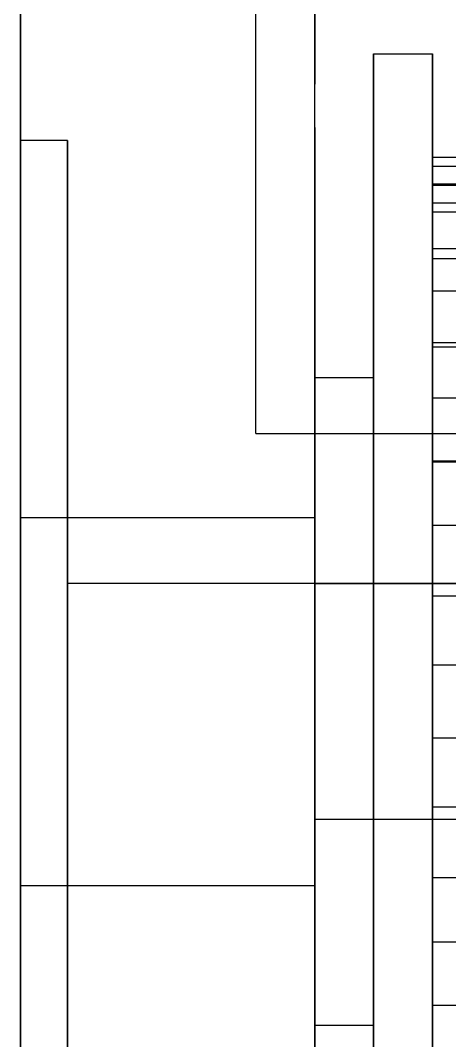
# Model space of a CAD drawing. Header units: millimetres. Extents: x -201 to 3037, y -406 to 3230.
# Drawn here: x 125 to 139.58, y 954.38 to 989.04 of the extents above; entities that cross this region are included whole.
import ezdxf

# ---------------------------------------------------------------- set-up
doc = ezdxf.new("R2010")
doc.units = ezdxf.units.MM
doc.layers.add('HIDDEN', color=8, linetype='Continuous')
doc.layers.add('VISIBLE', color=7, linetype='Continuous')

msp = doc.modelspace()

# ---------------------------------------------------------------- linework, layer by layer
at = {"layer": 'HIDDEN'}
for points in [[(125, 900), (125, 1030)], [(125, 900), (125, 1030)], [(125, 900), (125, 1030)], [(135, 900), (135, 1030)], [(135, 900), (135, 1030)], [(135, 900), (135, 1030)], [(133, 975), (133, 995)], [(133, 975), (133, 995)], [(125, 992.07), (125, 992.005), (125, 991.813), (125, 991.503), (125, 991.091), (125, 990.598), (125, 990.049), (125, 989.47), (125, 988.891), (125, 988.342), (125, 987.849), (125, 987.437), (125, 987.127), (125, 986.935), (125, 986.87)], [(125, 992.07), (125, 992.005), (125, 991.813), (125, 991.503), (125, 991.091), (125, 990.598), (125, 990.049), (125, 989.47), (125, 988.891), (125, 988.342), (125, 987.849), (125, 987.437), (125, 987.127), (125, 986.935), (125, 986.87)], [(125, 992.07), (125, 991.813), (125, 991.091), (125, 990.049), (125, 988.891), (125, 987.849), (125, 987.127), (125, 986.87), (125, 987.127), (125, 987.849), (125, 988.891), (125, 990.049), (125, 991.091), (125, 991.813), (125, 992.07)], [(125, 992.07), (125, 991.813), (125, 991.091), (125, 990.049), (125, 988.891), (125, 987.849), (125, 987.127), (125, 986.87), (125, 987.127), (125, 987.849), (125, 988.891), (125, 990.049), (125, 991.091), (125, 991.813), (125, 992.07)], [(135, 992.07), (135, 992.005), (135, 991.813), (135, 991.503), (135, 991.091), (135, 990.598), (135, 990.049), (135, 989.47), (135, 988.891), (135, 988.342), (135, 987.849), (135, 987.437), (135, 987.127), (135, 986.935), (135, 986.87)], [(135, 992.07), (135, 992.005), (135, 991.813), (135, 991.503), (135, 991.091), (135, 990.598), (135, 990.049), (135, 989.47), (135, 988.891), (135, 988.342), (135, 987.849), (135, 987.437), (135, 987.127), (135, 986.935), (135, 986.87)], [(125, 941.9), (125, 989.9)], [(125, 989.9), (125, 941.9)], [(125, 986.87), (125, 986.886), (125, 986.935), (125, 987.016), (125, 987.127), (125, 987.269), (125, 987.437), (125, 987.632), (125, 987.849), (125, 988.087), (125, 988.342), (125, 988.611), (125, 988.891), (125, 989.179), (125, 989.47)], [(125, 986.87), (125, 986.886), (125, 986.935), (125, 987.016), (125, 987.127), (125, 987.269), (125, 987.437), (125, 987.632), (125, 987.849), (125, 988.087), (125, 988.342), (125, 988.611), (125, 988.891), (125, 989.179), (125, 989.47)], [(135, 986.87), (135, 986.886), (135, 986.935), (135, 987.016), (135, 987.127), (135, 987.269), (135, 987.437), (135, 987.632), (135, 987.849), (135, 988.087), (135, 988.342), (135, 988.611), (135, 988.891), (135, 989.179), (135, 989.47)], [(135, 986.87), (135, 986.886), (135, 986.935), (135, 987.016), (135, 987.127), (135, 987.269), (135, 987.437), (135, 987.632), (135, 987.849), (135, 988.087), (135, 988.342), (135, 988.611), (135, 988.891), (135, 989.179), (135, 989.47)], [(137, 943.9), (137, 944.452), (137, 946.079), (137, 948.7), (137, 952.183), (137, 956.355), (137, 961.005), (137, 965.9), (137, 970.795), (137, 975.445), (137, 979.617), (137, 983.1), (137, 985.721), (137, 987.348), (137, 987.9)], [(137, 943.9), (137, 944.452), (137, 946.079), (137, 948.7), (137, 952.183), (137, 956.355), (137, 961.005), (137, 965.9), (137, 970.795), (137, 975.445), (137, 979.617), (137, 983.1), (137, 985.721), (137, 987.348), (137, 987.9)], [(137, 987.9), (137, 987.348), (137, 985.721), (137, 983.1), (137, 979.617), (137, 975.445), (137, 970.795), (137, 965.9), (137, 961.005), (137, 956.355), (137, 952.183), (137, 948.7), (137, 946.079), (137, 944.452), (137, 943.9)], [(139, 943.9), (139, 944.452), (139, 946.079), (139, 948.7), (139, 952.183), (139, 956.355), (139, 961.005), (139, 965.9), (139, 970.795), (139, 975.445), (139, 979.617), (139, 983.1), (139, 985.721), (139, 987.348), (139, 987.9)], [(139, 943.9), (139, 944.452), (139, 946.079), (139, 948.7), (139, 952.183), (139, 956.355), (139, 961.005), (139, 965.9), (139, 970.795), (139, 975.445), (139, 979.617), (139, 983.1), (139, 985.721), (139, 987.348), (139, 987.9)], [(139, 987.9), (139, 987.348), (139, 985.721), (139, 983.1), (139, 979.617), (139, 975.445), (139, 970.795), (139, 965.9), (139, 961.005), (139, 956.355), (139, 952.183), (139, 948.7), (139, 946.079), (139, 944.452), (139, 943.9)], [(125, 965.9), (125, 968.083), (125, 970.239), (125, 972.34), (125, 974.361), (125, 976.275), (125, 978.058), (125, 979.689), (125, 981.146), (125, 982.411), (125, 983.469), (125, 984.306), (125, 984.911), (125, 985.277), (125, 985.4)], [(125, 985.4), (125, 984.911), (125, 983.469), (125, 981.146), (125, 978.058), (125, 974.361), (125, 970.239), (125, 965.9), (125, 961.561), (125, 957.439), (125, 953.742), (125, 950.654), (125, 948.331), (125, 946.889), (125, 946.4)], [(135, 965.9), (135, 968.083), (135, 970.239), (135, 972.34), (135, 974.361), (135, 976.275), (135, 978.058), (135, 979.689), (135, 981.146), (135, 982.411), (135, 983.469), (135, 984.306), (135, 984.911), (135, 985.277), (135, 985.4)], [(135, 985.4), (135, 984.911), (135, 983.469), (135, 981.146), (135, 978.058), (135, 974.361), (135, 970.239), (135, 965.9), (135, 961.561), (135, 957.439), (135, 953.742), (135, 950.654), (135, 948.331), (135, 946.889), (135, 946.4)], [(125, 984.95), (125, 984.472), (125, 983.063), (125, 980.794), (125, 977.777), (125, 974.165), (125, 970.139), (125, 965.9), (125, 961.661), (125, 957.635), (125, 954.023), (125, 951.006), (125, 948.737), (125, 947.328), (125, 946.85)], [(125, 946.85), (125, 947.328), (125, 948.737), (125, 951.006), (125, 954.023), (125, 957.635), (125, 961.661), (125, 965.9), (125, 970.139), (125, 974.165), (125, 977.777), (125, 980.794), (125, 983.063), (125, 984.472), (125, 984.95)], [(126.6, 984.95), (125, 984.95)], [(126.6, 984.95), (126.6, 984.472), (126.6, 983.063), (126.6, 980.794), (126.6, 977.777), (126.6, 974.165), (126.6, 970.139), (126.6, 965.9), (126.6, 961.661), (126.6, 957.635), (126.6, 954.023), (126.6, 951.006), (126.6, 948.737), (126.6, 947.328), (126.6, 946.85)], [(126.6, 946.85), (126.6, 947.328), (126.6, 948.737), (126.6, 951.006), (126.6, 954.023), (126.6, 957.635), (126.6, 961.661), (126.6, 965.9), (126.6, 970.139), (126.6, 974.165), (126.6, 977.777), (126.6, 980.794), (126.6, 983.063), (126.6, 984.472), (126.6, 984.95)], [(139, 984.078), (139, 984.11), (139, 984.14), (139, 984.169), (139, 984.197), (139, 984.223), (139, 984.247), (139, 984.27), (139, 984.291), (139, 984.311), (139, 984.329), (139, 984.346), (139, 984.361), (139, 984.375), (139, 984.387)], [(139, 984.387), (139, 984.375), (139, 984.361), (139, 984.346), (139, 984.329), (139, 984.311), (139, 984.291), (139, 984.27), (139, 984.247), (139, 984.223), (139, 984.197), (139, 984.169), (139, 984.14), (139, 984.11), (139, 984.078)], [(139, 983.479), (139, 983.484), (139, 983.5), (139, 983.526), (139, 983.563), (139, 983.609), (139, 983.665), (139, 983.73), (139, 983.804), (139, 983.885), (139, 983.974), (139, 984.069), (139, 984.171), (139, 984.277), (139, 984.387)], [(139, 984.387), (139, 984.277), (139, 984.171), (139, 984.069), (139, 983.974), (139, 983.885), (139, 983.804), (139, 983.73), (139, 983.665), (139, 983.609), (139, 983.563), (139, 983.526), (139, 983.5), (139, 983.484), (139, 983.479)], [(139, 984.387), (161, 984.387)], [(139, 984.078), (139, 984.11), (139, 984.14), (139, 984.169), (139, 984.197), (139, 984.223), (139, 984.247), (139, 984.27), (139, 984.291), (139, 984.311), (139, 984.329), (139, 984.346), (139, 984.361), (139, 984.375), (139, 984.387)], [(139, 984.387), (139, 984.375), (139, 984.361), (139, 984.346), (139, 984.329), (139, 984.311), (139, 984.291), (139, 984.27), (139, 984.247), (139, 984.223), (139, 984.197), (139, 984.169), (139, 984.14), (139, 984.11), (139, 984.078)], [(139, 983.479), (139, 983.484), (139, 983.5), (139, 983.526), (139, 983.563), (139, 983.609), (139, 983.665), (139, 983.73), (139, 983.804), (139, 983.885), (139, 983.974), (139, 984.069), (139, 984.171), (139, 984.277), (139, 984.387)], [(139, 984.387), (139, 984.277), (139, 984.171), (139, 984.069), (139, 983.974), (139, 983.885), (139, 983.804), (139, 983.73), (139, 983.665), (139, 983.609), (139, 983.563), (139, 983.526), (139, 983.5), (139, 983.484), (139, 983.479)], [(139, 984.387), (161, 984.387)], [(139, 984.387), (161, 984.387)], [(139, 984.078), (139, 983.937), (139, 983.798), (139, 983.664), (139, 983.535), (139, 983.413), (139, 983.299), (139, 983.196), (139, 983.104), (139, 983.024), (139, 982.957), (139, 982.904), (139, 982.866), (139, 982.843), (139, 982.835)], [(139, 982.835), (139, 982.843), (139, 982.866), (139, 982.904), (139, 982.957), (139, 983.024), (139, 983.104), (139, 983.196), (139, 983.299), (139, 983.413), (139, 983.535), (139, 983.664), (139, 983.798), (139, 983.937), (139, 984.078)], [(139, 984.078), (161, 984.078)], [(139, 984.078), (139, 983.937), (139, 983.798), (139, 983.664), (139, 983.535), (139, 983.413), (139, 983.299), (139, 983.196), (139, 983.104), (139, 983.024), (139, 982.957), (139, 982.904), (139, 982.866), (139, 982.843), (139, 982.835)], [(139, 982.835), (139, 982.843), (139, 982.866), (139, 982.904), (139, 982.957), (139, 983.024), (139, 983.104), (139, 983.196), (139, 983.299), (139, 983.413), (139, 983.535), (139, 983.664), (139, 983.798), (139, 983.937), (139, 984.078)], [(139, 984.078), (161, 984.078)], [(139, 984.078), (161, 984.078)], [(139, 983.479), (161, 983.479)], [(139, 983.479), (161, 983.479)], [(139, 982.53), (139, 982.604), (139, 982.677), (139, 982.748), (139, 982.817), (139, 982.886), (139, 982.953), (139, 983.018), (139, 983.082), (139, 983.145), (139, 983.206), (139, 983.266), (139, 983.324), (139, 983.381), (139, 983.436)], [(139, 983.436), (139, 983.381), (139, 983.324), (139, 983.266), (139, 983.206), (139, 983.145), (139, 983.082), (139, 983.018), (139, 982.953), (139, 982.886), (139, 982.817), (139, 982.748), (139, 982.677), (139, 982.604), (139, 982.53)], [(139, 982.835), (139, 982.839), (139, 982.849), (139, 982.865), (139, 982.888), (139, 982.918), (139, 982.954), (139, 982.995), (139, 983.043), (139, 983.096), (139, 983.155), (139, 983.219), (139, 983.287), (139, 983.36), (139, 983.436)], [(139, 983.436), (139, 983.36), (139, 983.287), (139, 983.219), (139, 983.155), (139, 983.096), (139, 983.043), (139, 982.995), (139, 982.954), (139, 982.918), (139, 982.888), (139, 982.865), (139, 982.849), (139, 982.839), (139, 982.835)], [(139, 983.436), (161, 983.436)], [(139, 982.53), (139, 982.604), (139, 982.677), (139, 982.748), (139, 982.817), (139, 982.886), (139, 982.953), (139, 983.018), (139, 983.082), (139, 983.145), (139, 983.206), (139, 983.266), (139, 983.324), (139, 983.381), (139, 983.436)], [(139, 983.436), (139, 983.381), (139, 983.324), (139, 983.266), (139, 983.206), (139, 983.145), (139, 983.082), (139, 983.018), (139, 982.953), (139, 982.886), (139, 982.817), (139, 982.748), (139, 982.677), (139, 982.604), (139, 982.53)], [(139, 982.835), (139, 982.839), (139, 982.849), (139, 982.865), (139, 982.888), (139, 982.918), (139, 982.954), (139, 982.995), (139, 983.043), (139, 983.096), (139, 983.155), (139, 983.219), (139, 983.287), (139, 983.36), (139, 983.436)], [(139, 983.436), (139, 983.36), (139, 983.287), (139, 983.219), (139, 983.155), (139, 983.096), (139, 983.043), (139, 982.995), (139, 982.954), (139, 982.918), (139, 982.888), (139, 982.865), (139, 982.849), (139, 982.839), (139, 982.835)], [(139, 983.436), (161, 983.436)], [(139, 983.436), (161, 983.436)], [(139, 982.835), (161, 982.835)], [(139, 982.835), (161, 982.835)], [(139, 982.835), (161, 982.835)], [(139, 982.835), (161, 982.835)], [(139, 982.53), (139, 982.366), (139, 982.2), (139, 982.035), (139, 981.873), (139, 981.718), (139, 981.571), (139, 981.435), (139, 981.313), (139, 981.206), (139, 981.115), (139, 981.044), (139, 980.992), (139, 980.96), (139, 980.949)], [(139, 980.949), (139, 980.96), (139, 980.992), (139, 981.044), (139, 981.115), (139, 981.206), (139, 981.313), (139, 981.435), (139, 981.571), (139, 981.718), (139, 981.873), (139, 982.035), (139, 982.2), (139, 982.366), (139, 982.53)], [(139, 982.53), (161, 982.53)], [(139, 982.53), (139, 982.366), (139, 982.2), (139, 982.035), (139, 981.873), (139, 981.718), (139, 981.571), (139, 981.435), (139, 981.313), (139, 981.206), (139, 981.115), (139, 981.044), (139, 980.992), (139, 980.96), (139, 980.949)], [(139, 980.949), (139, 980.96), (139, 980.992), (139, 981.044), (139, 981.115), (139, 981.206), (139, 981.313), (139, 981.435), (139, 981.571), (139, 981.718), (139, 981.873), (139, 982.035), (139, 982.2), (139, 982.366), (139, 982.53)], [(139, 982.53), (161, 982.53)], [(139, 982.53), (161, 982.53)], [(139, 979.849), (139, 979.96), (139, 980.069), (139, 980.178), (139, 980.285), (139, 980.391), (139, 980.496), (139, 980.6), (139, 980.702), (139, 980.803), (139, 980.903), (139, 981.002), (139, 981.099), (139, 981.196), (139, 981.29)], [(139, 981.29), (139, 981.196), (139, 981.099), (139, 981.002), (139, 980.903), (139, 980.803), (139, 980.702), (139, 980.6), (139, 980.496), (139, 980.391), (139, 980.285), (139, 980.178), (139, 980.069), (139, 979.96), (139, 979.849)], [(139, 980.949), (139, 980.951), (139, 980.957), (139, 980.966), (139, 980.978), (139, 980.995), (139, 981.014), (139, 981.038), (139, 981.064), (139, 981.094), (139, 981.127), (139, 981.164), (139, 981.203), (139, 981.245), (139, 981.29)], [(139, 981.29), (139, 981.245), (139, 981.203), (139, 981.164), (139, 981.127), (139, 981.094), (139, 981.064), (139, 981.038), (139, 981.014), (139, 980.995), (139, 980.978), (139, 980.966), (139, 980.957), (139, 980.951), (139, 980.949)], [(139, 981.29), (161, 981.29)], [(139, 979.849), (139, 979.96), (139, 980.069), (139, 980.178), (139, 980.285), (139, 980.391), (139, 980.496), (139, 980.6), (139, 980.702), (139, 980.803), (139, 980.903), (139, 981.002), (139, 981.099), (139, 981.196), (139, 981.29)], [(139, 981.29), (139, 981.196), (139, 981.099), (139, 981.002), (139, 980.903), (139, 980.803), (139, 980.702), (139, 980.6), (139, 980.496), (139, 980.391), (139, 980.285), (139, 980.178), (139, 980.069), (139, 979.96), (139, 979.849)], [(139, 980.949), (139, 980.951), (139, 980.957), (139, 980.966), (139, 980.978), (139, 980.995), (139, 981.014), (139, 981.038), (139, 981.064), (139, 981.094), (139, 981.127), (139, 981.164), (139, 981.203), (139, 981.245), (139, 981.29)], [(139, 981.29), (139, 981.245), (139, 981.203), (139, 981.164), (139, 981.127), (139, 981.094), (139, 981.064), (139, 981.038), (139, 981.014), (139, 980.995), (139, 980.978), (139, 980.966), (139, 980.957), (139, 980.951), (139, 980.949)], [(139, 981.29), (161, 981.29)], [(139, 981.29), (161, 981.29)], [(139, 980.949), (161, 980.949)], [(139, 980.949), (161, 980.949)], [(139, 980.949), (161, 980.949)], [(139, 980.949), (161, 980.949)], [(139, 979.849), (139, 979.674), (139, 979.49), (139, 979.301), (139, 979.111), (139, 978.924), (139, 978.744), (139, 978.575), (139, 978.42), (139, 978.282), (139, 978.166), (139, 978.073), (139, 978.005), (139, 977.963), (139, 977.949)], [(139, 977.949), (139, 977.963), (139, 978.005), (139, 978.073), (139, 978.166), (139, 978.282), (139, 978.42), (139, 978.575), (139, 978.744), (139, 978.924), (139, 979.111), (139, 979.301), (139, 979.49), (139, 979.674), (139, 979.849)], [(139, 979.849), (161, 979.849)], [(139, 979.849), (139, 979.674), (139, 979.49), (139, 979.301), (139, 979.111), (139, 978.924), (139, 978.744), (139, 978.575), (139, 978.42), (139, 978.282), (139, 978.166), (139, 978.073), (139, 978.005), (139, 977.963), (139, 977.949)], [(139, 977.949), (139, 977.963), (139, 978.005), (139, 978.073), (139, 978.166), (139, 978.282), (139, 978.42), (139, 978.575), (139, 978.744), (139, 978.924), (139, 979.111), (139, 979.301), (139, 979.49), (139, 979.674), (139, 979.849)], [(139, 979.849), (161, 979.849)], [(139, 979.849), (161, 979.849)], [(139, 976.217), (139, 976.357), (139, 976.497), (139, 976.635), (139, 976.772), (139, 976.909), (139, 977.045), (139, 977.179), (139, 977.313), (139, 977.446), (139, 977.578), (139, 977.709), (139, 977.839), (139, 977.968), (139, 978.096)], [(139, 978.096), (139, 977.968), (139, 977.839), (139, 977.709), (139, 977.578), (139, 977.446), (139, 977.313), (139, 977.179), (139, 977.045), (139, 976.909), (139, 976.772), (139, 976.635), (139, 976.497), (139, 976.357), (139, 976.217)], [(139, 977.949), (139, 977.95), (139, 977.952), (139, 977.956), (139, 977.961), (139, 977.968), (139, 977.977), (139, 977.986), (139, 977.998), (139, 978.01), (139, 978.025), (139, 978.04), (139, 978.057), (139, 978.076), (139, 978.096)], [(139, 978.096), (139, 978.076), (139, 978.057), (139, 978.04), (139, 978.025), (139, 978.01), (139, 977.998), (139, 977.986), (139, 977.977), (139, 977.968), (139, 977.961), (139, 977.956), (139, 977.952), (139, 977.95), (139, 977.949)], [(139, 978.096), (161, 978.096)], [(139, 976.217), (139, 976.357), (139, 976.497), (139, 976.635), (139, 976.772), (139, 976.909), (139, 977.045), (139, 977.179), (139, 977.313), (139, 977.446), (139, 977.578), (139, 977.709), (139, 977.839), (139, 977.968), (139, 978.096)], [(139, 978.096), (139, 977.968), (139, 977.839), (139, 977.709), (139, 977.578), (139, 977.446), (139, 977.313), (139, 977.179), (139, 977.045), (139, 976.909), (139, 976.772), (139, 976.635), (139, 976.497), (139, 976.357), (139, 976.217)], [(139, 977.949), (139, 977.95), (139, 977.952), (139, 977.956), (139, 977.961), (139, 977.968), (139, 977.977), (139, 977.986), (139, 977.998), (139, 978.01), (139, 978.025), (139, 978.04), (139, 978.057), (139, 978.076), (139, 978.096)], [(139, 978.096), (139, 978.076), (139, 978.057), (139, 978.04), (139, 978.025), (139, 978.01), (139, 977.998), (139, 977.986), (139, 977.977), (139, 977.968), (139, 977.961), (139, 977.956), (139, 977.952), (139, 977.95), (139, 977.949)], [(139, 978.096), (161, 978.096)], [(139, 978.096), (161, 978.096)], [(139, 977.949), (161, 977.949)], [(139, 977.949), (161, 977.949)], [(139, 977.949), (161, 977.949)], [(139, 977.949), (161, 977.949)], [(135, 954.9), (135, 955.176), (135, 955.989), (135, 957.3), (135, 959.042), (135, 961.127), (135, 963.452), (135, 965.9), (135, 968.348), (135, 970.673), (135, 972.758), (135, 974.5), (135, 975.811), (135, 976.624), (135, 976.9)], [(135, 976.9), (135, 976.624), (135, 975.811), (135, 974.5), (135, 972.758), (135, 970.673), (135, 968.348), (135, 965.9), (135, 963.452), (135, 961.127), (135, 959.042), (135, 957.3), (135, 955.989), (135, 955.176), (135, 954.9)], [(135, 954.9), (135, 955.176), (135, 955.989), (135, 957.3), (135, 959.042), (135, 961.127), (135, 963.452), (135, 965.9), (135, 968.348), (135, 970.673), (135, 972.758), (135, 974.5), (135, 975.811), (135, 976.624), (135, 976.9)], [(135, 976.9), (135, 976.624), (135, 975.811), (135, 974.5), (135, 972.758), (135, 970.673), (135, 968.348), (135, 965.9), (135, 963.452), (135, 961.127), (135, 959.042), (135, 957.3), (135, 955.989), (135, 955.176), (135, 954.9)], [(137, 954.9), (137, 955.176), (137, 955.989), (137, 957.3), (137, 959.042), (137, 961.127), (137, 963.452), (137, 965.9), (137, 968.348), (137, 970.673), (137, 972.758), (137, 974.5), (137, 975.811), (137, 976.624), (137, 976.9)], [(137, 976.9), (137, 976.624), (137, 975.811), (137, 974.5), (137, 972.758), (137, 970.673), (137, 968.348), (137, 965.9), (137, 963.452), (137, 961.127), (137, 959.042), (137, 957.3), (137, 955.989), (137, 955.176), (137, 954.9)], [(137, 954.9), (137, 955.176), (137, 955.989), (137, 957.3), (137, 959.042), (137, 961.127), (137, 963.452), (137, 965.9), (137, 968.348), (137, 970.673), (137, 972.758), (137, 974.5), (137, 975.811), (137, 976.624), (137, 976.9)], [(137, 976.9), (137, 976.624), (137, 975.811), (137, 974.5), (137, 972.758), (137, 970.673), (137, 968.348), (137, 965.9), (137, 963.452), (137, 961.127), (137, 959.042), (137, 957.3), (137, 955.989), (137, 955.176), (137, 954.9)], [(139, 976.217), (139, 976.048), (139, 975.859), (139, 975.656), (139, 975.444), (139, 975.23), (139, 975.018), (139, 974.815), (139, 974.627), (139, 974.458), (139, 974.313), (139, 974.196), (139, 974.11), (139, 974.057), (139, 974.039)], [(139, 974.039), (139, 974.057), (139, 974.11), (139, 974.196), (139, 974.313), (139, 974.458), (139, 974.627), (139, 974.815), (139, 975.018), (139, 975.23), (139, 975.444), (139, 975.656), (139, 975.859), (139, 976.048), (139, 976.217)], [(139, 976.217), (161, 976.217)], [(139, 976.217), (139, 976.048), (139, 975.859), (139, 975.656), (139, 975.444), (139, 975.23), (139, 975.018), (139, 974.815), (139, 974.627), (139, 974.458), (139, 974.313), (139, 974.196), (139, 974.11), (139, 974.057), (139, 974.039)], [(139, 974.039), (139, 974.057), (139, 974.11), (139, 974.196), (139, 974.313), (139, 974.458), (139, 974.627), (139, 974.815), (139, 975.018), (139, 975.23), (139, 975.444), (139, 975.656), (139, 975.859), (139, 976.048), (139, 976.217)], [(139, 976.217), (161, 976.217)], [(139, 976.217), (161, 976.217)], [(133, 975), (163, 975)], [(133, 975), (167, 975)], [(139, 971.882), (139, 972.042), (139, 972.202), (139, 972.36), (139, 972.519), (139, 972.677), (139, 972.834), (139, 972.991), (139, 973.147), (139, 973.302), (139, 973.457), (139, 973.611), (139, 973.765), (139, 973.918), (139, 974.07)], [(139, 974.07), (139, 973.918), (139, 973.765), (139, 973.611), (139, 973.457), (139, 973.302), (139, 973.147), (139, 972.991), (139, 972.834), (139, 972.677), (139, 972.519), (139, 972.36), (139, 972.202), (139, 972.042), (139, 971.882)], [(139, 974.039), (139, 974.039), (139, 974.04), (139, 974.041), (139, 974.042), (139, 974.043), (139, 974.045), (139, 974.047), (139, 974.049), (139, 974.052), (139, 974.055), (139, 974.058), (139, 974.062), (139, 974.066), (139, 974.07)], [(139, 974.07), (139, 974.066), (139, 974.062), (139, 974.058), (139, 974.055), (139, 974.052), (139, 974.049), (139, 974.047), (139, 974.045), (139, 974.043), (139, 974.042), (139, 974.041), (139, 974.04), (139, 974.039), (139, 974.039)], [(139, 974.07), (161, 974.07)], [(139, 971.882), (139, 972.042), (139, 972.202), (139, 972.36), (139, 972.519), (139, 972.677), (139, 972.834), (139, 972.991), (139, 973.147), (139, 973.302), (139, 973.457), (139, 973.611), (139, 973.765), (139, 973.918), (139, 974.07)], [(139, 974.07), (139, 973.918), (139, 973.765), (139, 973.611), (139, 973.457), (139, 973.302), (139, 973.147), (139, 972.991), (139, 972.834), (139, 972.677), (139, 972.519), (139, 972.36), (139, 972.202), (139, 972.042), (139, 971.882)], [(139, 974.039), (139, 974.039), (139, 974.04), (139, 974.041), (139, 974.042), (139, 974.043), (139, 974.045), (139, 974.047), (139, 974.049), (139, 974.052), (139, 974.055), (139, 974.058), (139, 974.062), (139, 974.066), (139, 974.07)], [(139, 974.07), (139, 974.066), (139, 974.062), (139, 974.058), (139, 974.055), (139, 974.052), (139, 974.049), (139, 974.047), (139, 974.045), (139, 974.043), (139, 974.042), (139, 974.041), (139, 974.04), (139, 974.039), (139, 974.039)], [(139, 974.07), (161, 974.07)], [(139, 974.07), (161, 974.07)], [(139, 974.039), (161, 974.039)], [(139, 974.039), (161, 974.039)], [(139, 974.039), (161, 974.039)], [(139, 974.039), (161, 974.039)], [(125, 959.65), (125, 959.807), (125, 960.269), (125, 961.014), (125, 962.003), (125, 963.188), (125, 964.509), (125, 965.9), (125, 967.291), (125, 968.612), (125, 969.797), (125, 970.786), (125, 971.531), (125, 971.993), (125, 972.15)], [(125, 972.15), (125, 971.993), (125, 971.531), (125, 970.786), (125, 969.797), (125, 968.612), (125, 967.291), (125, 965.9), (125, 964.509), (125, 963.188), (125, 962.003), (125, 961.014), (125, 960.269), (125, 959.807), (125, 959.65)], [(125, 972.15), (135, 972.15)], [(125, 972.15), (135, 972.15)], [(135, 959.65), (135, 959.807), (135, 960.269), (135, 961.014), (135, 962.003), (135, 963.188), (135, 964.509), (135, 965.9), (135, 967.291), (135, 968.612), (135, 969.797), (135, 970.786), (135, 971.531), (135, 971.993), (135, 972.15)], [(135, 972.15), (135, 971.993), (135, 971.531), (135, 970.786), (135, 969.797), (135, 968.612), (135, 967.291), (135, 965.9), (135, 964.509), (135, 963.188), (135, 962.003), (135, 961.014), (135, 960.269), (135, 959.807), (135, 959.65)], [(139, 971.882), (139, 971.739), (139, 971.564), (139, 971.364), (139, 971.146), (139, 970.915), (139, 970.681), (139, 970.45), (139, 970.229), (139, 970.027), (139, 969.85), (139, 969.703), (139, 969.592), (139, 969.519), (139, 969.487)], [(139, 969.487), (139, 969.519), (139, 969.592), (139, 969.703), (139, 969.85), (139, 970.027), (139, 970.229), (139, 970.45), (139, 970.681), (139, 970.915), (139, 971.146), (139, 971.364), (139, 971.564), (139, 971.739), (139, 971.882)], [(139, 971.882), (161, 971.882)], [(139, 971.882), (139, 971.739), (139, 971.564), (139, 971.364), (139, 971.146), (139, 970.915), (139, 970.681), (139, 970.45), (139, 970.229), (139, 970.027), (139, 969.85), (139, 969.703), (139, 969.592), (139, 969.519), (139, 969.487)], [(139, 969.487), (139, 969.519), (139, 969.592), (139, 969.703), (139, 969.85), (139, 970.027), (139, 970.229), (139, 970.45), (139, 970.681), (139, 970.915), (139, 971.146), (139, 971.364), (139, 971.564), (139, 971.739), (139, 971.882)], [(139, 971.882), (161, 971.882)], [(139, 971.882), (161, 971.882)], [(126.6, 969.9), (126.6, 969.8), (126.6, 969.504), (126.6, 969.027), (126.6, 968.394), (126.6, 967.636), (126.6, 966.79), (126.6, 965.9), (126.6, 965.01), (126.6, 964.164), (126.6, 963.406), (126.6, 962.773), (126.6, 962.296), (126.6, 962), (126.6, 961.9)], [(126.6, 961.9), (126.6, 962), (126.6, 962.296), (126.6, 962.773), (126.6, 963.406), (126.6, 964.164), (126.6, 965.01), (126.6, 965.9), (126.6, 966.79), (126.6, 967.636), (126.6, 968.394), (126.6, 969.027), (126.6, 969.504), (126.6, 969.8), (126.6, 969.9)], [(149, 969.9), (126.6, 969.9)], [(135, 961.9), (135, 962), (135, 962.296), (135, 962.773), (135, 963.406), (135, 964.164), (135, 965.01), (135, 965.9), (135, 966.79), (135, 967.636), (135, 968.394), (135, 969.027), (135, 969.504), (135, 969.8), (135, 969.9)], [(135, 969.9), (135, 969.8), (135, 969.504), (135, 969.027), (135, 968.394), (135, 967.636), (135, 966.79), (135, 965.9), (135, 965.01), (135, 964.164), (135, 963.406), (135, 962.773), (135, 962.296), (135, 962), (135, 961.9)], [(135, 961.9), (135, 962), (135, 962.296), (135, 962.773), (135, 963.406), (135, 964.164), (135, 965.01), (135, 965.9), (135, 966.79), (135, 967.636), (135, 968.394), (135, 969.027), (135, 969.504), (135, 969.8), (135, 969.9)], [(135, 969.9), (135, 969.8), (135, 969.504), (135, 969.027), (135, 968.394), (135, 967.636), (135, 966.79), (135, 965.9), (135, 965.01), (135, 964.164), (135, 963.406), (135, 962.773), (135, 962.296), (135, 962), (135, 961.9)], [(135, 969.9), (163, 969.9)], [(135, 969.9), (135, 969.8), (135, 969.504), (135, 969.027), (135, 968.394), (135, 967.636), (135, 966.79), (135, 965.9), (135, 965.01), (135, 964.164), (135, 963.406), (135, 962.773), (135, 962.296), (135, 962), (135, 961.9)], [(135, 961.9), (135, 962), (135, 962.296), (135, 962.773), (135, 963.406), (135, 964.164), (135, 965.01), (135, 965.9), (135, 966.79), (135, 967.636), (135, 968.394), (135, 969.027), (135, 969.504), (135, 969.8), (135, 969.9)], [(137, 961.9), (137, 962), (137, 962.296), (137, 962.773), (137, 963.406), (137, 964.164), (137, 965.01), (137, 965.9), (137, 966.79), (137, 967.636), (137, 968.394), (137, 969.027), (137, 969.504), (137, 969.8), (137, 969.9)], [(137, 969.9), (137, 969.8), (137, 969.504), (137, 969.027), (137, 968.394), (137, 967.636), (137, 966.79), (137, 965.9), (137, 965.01), (137, 964.164), (137, 963.406), (137, 962.773), (137, 962.296), (137, 962), (137, 961.9)], [(137, 961.9), (137, 962), (137, 962.296), (137, 962.773), (137, 963.406), (137, 964.164), (137, 965.01), (137, 965.9), (137, 966.79), (137, 967.636), (137, 968.394), (137, 969.027), (137, 969.504), (137, 969.8), (137, 969.9)], [(137, 969.9), (137, 969.8), (137, 969.504), (137, 969.027), (137, 968.394), (137, 967.636), (137, 966.79), (137, 965.9), (137, 965.01), (137, 964.164), (137, 963.406), (137, 962.773), (137, 962.296), (137, 962), (137, 961.9)], [(139, 961.9), (139, 962), (139, 962.296), (139, 962.773), (139, 963.406), (139, 964.164), (139, 965.01), (139, 965.9), (139, 966.79), (139, 967.636), (139, 968.394), (139, 969.027), (139, 969.504), (139, 969.8), (139, 969.9)], [(139, 969.9), (139, 969.8), (139, 969.504), (139, 969.027), (139, 968.394), (139, 967.636), (139, 966.79), (139, 965.9), (139, 965.01), (139, 964.164), (139, 963.406), (139, 962.773), (139, 962.296), (139, 962), (139, 961.9)], [(139, 961.9), (139, 962), (139, 962.296), (139, 962.773), (139, 963.406), (139, 964.164), (139, 965.01), (139, 965.9), (139, 966.79), (139, 967.636), (139, 968.394), (139, 969.027), (139, 969.504), (139, 969.8), (139, 969.9)], [(139, 969.9), (139, 969.8), (139, 969.504), (139, 969.027), (139, 968.394), (139, 967.636), (139, 966.79), (139, 965.9), (139, 965.01), (139, 964.164), (139, 963.406), (139, 962.773), (139, 962.296), (139, 962), (139, 961.9)], [(139, 967.14), (139, 967.308), (139, 967.477), (139, 967.646), (139, 967.814), (139, 967.982), (139, 968.151), (139, 968.318), (139, 968.486), (139, 968.654), (139, 968.821), (139, 968.988), (139, 969.155), (139, 969.321), (139, 969.487)], [(139, 969.487), (139, 969.321), (139, 969.155), (139, 968.988), (139, 968.821), (139, 968.654), (139, 968.486), (139, 968.318), (139, 968.151), (139, 967.982), (139, 967.814), (139, 967.646), (139, 967.477), (139, 967.308), (139, 967.14)], [(139, 969.487), (161, 969.487)], [(139, 967.14), (139, 967.308), (139, 967.477), (139, 967.646), (139, 967.814), (139, 967.982), (139, 968.151), (139, 968.318), (139, 968.486), (139, 968.654), (139, 968.821), (139, 968.988), (139, 969.155), (139, 969.321), (139, 969.487)], [(139, 969.487), (139, 969.321), (139, 969.155), (139, 968.988), (139, 968.821), (139, 968.654), (139, 968.486), (139, 968.318), (139, 968.151), (139, 967.982), (139, 967.814), (139, 967.646), (139, 967.477), (139, 967.308), (139, 967.14)], [(139, 969.487), (161, 969.487)], [(139, 969.487), (161, 969.487)], [(139, 967.14), (139, 967.049), (139, 966.921), (139, 966.76), (139, 966.571), (139, 966.36), (139, 966.134), (139, 965.9), (139, 965.666), (139, 965.44), (139, 965.229), (139, 965.04), (139, 964.879), (139, 964.751), (139, 964.66)], [(139, 964.66), (139, 964.751), (139, 964.879), (139, 965.04), (139, 965.229), (139, 965.44), (139, 965.666), (139, 965.9), (139, 966.134), (139, 966.36), (139, 966.571), (139, 966.76), (139, 966.921), (139, 967.049), (139, 967.14)], [(139, 967.14), (161, 967.14)], [(139, 967.14), (139, 967.049), (139, 966.921), (139, 966.76), (139, 966.571), (139, 966.36), (139, 966.134), (139, 965.9), (139, 965.666), (139, 965.44), (139, 965.229), (139, 965.04), (139, 964.879), (139, 964.751), (139, 964.66)], [(139, 964.66), (139, 964.751), (139, 964.879), (139, 965.04), (139, 965.229), (139, 965.44), (139, 965.666), (139, 965.9), (139, 966.134), (139, 966.36), (139, 966.571), (139, 966.76), (139, 966.921), (139, 967.049), (139, 967.14)], [(139, 967.14), (161, 967.14)], [(139, 967.14), (161, 967.14)], [(125, 946.4), (125, 946.523), (125, 946.889), (125, 947.494), (125, 948.331), (125, 949.389), (125, 950.654), (125, 952.111), (125, 953.742), (125, 955.525), (125, 957.439), (125, 959.46), (125, 961.561), (125, 963.717), (125, 965.9)], [(135, 946.4), (135, 946.523), (135, 946.889), (135, 947.494), (135, 948.331), (135, 949.389), (135, 950.654), (135, 952.111), (135, 953.742), (135, 955.525), (135, 957.439), (135, 959.46), (135, 961.561), (135, 963.717), (135, 965.9)], [(139, 962.313), (139, 962.479), (139, 962.645), (139, 962.812), (139, 962.979), (139, 963.146), (139, 963.314), (139, 963.482), (139, 963.649), (139, 963.818), (139, 963.986), (139, 964.154), (139, 964.323), (139, 964.492), (139, 964.66)], [(139, 964.66), (139, 964.492), (139, 964.323), (139, 964.154), (139, 963.986), (139, 963.818), (139, 963.649), (139, 963.482), (139, 963.314), (139, 963.146), (139, 962.979), (139, 962.812), (139, 962.645), (139, 962.479), (139, 962.313)], [(139, 964.66), (161, 964.66)], [(139, 962.313), (139, 962.479), (139, 962.645), (139, 962.812), (139, 962.979), (139, 963.146), (139, 963.314), (139, 963.482), (139, 963.649), (139, 963.818), (139, 963.986), (139, 964.154), (139, 964.323), (139, 964.492), (139, 964.66)], [(139, 964.66), (139, 964.492), (139, 964.323), (139, 964.154), (139, 963.986), (139, 963.818), (139, 963.649), (139, 963.482), (139, 963.314), (139, 963.146), (139, 962.979), (139, 962.812), (139, 962.645), (139, 962.479), (139, 962.313)], [(139, 964.66), (161, 964.66)], [(139, 964.66), (161, 964.66)], [(139, 962.313), (139, 962.281), (139, 962.208), (139, 962.097), (139, 961.95), (139, 961.773), (139, 961.571), (139, 961.35), (139, 961.119), (139, 960.885), (139, 960.654), (139, 960.436), (139, 960.236), (139, 960.061), (139, 959.918)], [(139, 959.918), (139, 960.061), (139, 960.236), (139, 960.436), (139, 960.654), (139, 960.885), (139, 961.119), (139, 961.35), (139, 961.571), (139, 961.773), (139, 961.95), (139, 962.097), (139, 962.208), (139, 962.281), (139, 962.313)], [(139, 962.313), (161, 962.313)], [(139, 962.313), (139, 962.281), (139, 962.208), (139, 962.097), (139, 961.95), (139, 961.773), (139, 961.571), (139, 961.35), (139, 961.119), (139, 960.885), (139, 960.654), (139, 960.436), (139, 960.236), (139, 960.061), (139, 959.918)], [(139, 959.918), (139, 960.061), (139, 960.236), (139, 960.436), (139, 960.654), (139, 960.885), (139, 961.119), (139, 961.35), (139, 961.571), (139, 961.773), (139, 961.95), (139, 962.097), (139, 962.208), (139, 962.281), (139, 962.313)], [(139, 962.313), (161, 962.313)], [(139, 962.313), (161, 962.313)], [(135, 961.9), (137, 961.9)], [(135, 961.9), (137, 961.9)], [(137, 961.9), (139, 961.9)], [(137, 961.9), (139, 961.9)], [(139, 961.9), (161, 961.9)], [(139, 961.9), (161, 961.9)], [(139, 957.73), (139, 957.882), (139, 958.035), (139, 958.189), (139, 958.343), (139, 958.498), (139, 958.653), (139, 958.809), (139, 958.966), (139, 959.123), (139, 959.281), (139, 959.44), (139, 959.598), (139, 959.758), (139, 959.918)], [(139, 959.918), (139, 959.758), (139, 959.598), (139, 959.44), (139, 959.281), (139, 959.123), (139, 958.966), (139, 958.809), (139, 958.653), (139, 958.498), (139, 958.343), (139, 958.189), (139, 958.035), (139, 957.882), (139, 957.73)], [(139, 959.918), (161, 959.918)], [(139, 957.73), (139, 957.882), (139, 958.035), (139, 958.189), (139, 958.343), (139, 958.498), (139, 958.653), (139, 958.809), (139, 958.966), (139, 959.123), (139, 959.281), (139, 959.44), (139, 959.598), (139, 959.758), (139, 959.918)], [(139, 959.918), (139, 959.758), (139, 959.598), (139, 959.44), (139, 959.281), (139, 959.123), (139, 958.966), (139, 958.809), (139, 958.653), (139, 958.498), (139, 958.343), (139, 958.189), (139, 958.035), (139, 957.882), (139, 957.73)], [(139, 959.918), (161, 959.918)], [(139, 959.918), (161, 959.918)], [(125, 959.65), (135, 959.65)], [(125, 959.65), (135, 959.65)], [(139, 957.73), (139, 957.734), (139, 957.738), (139, 957.742), (139, 957.745), (139, 957.748), (139, 957.751), (139, 957.753), (139, 957.755), (139, 957.757), (139, 957.758), (139, 957.759), (139, 957.76), (139, 957.761), (139, 957.761)], [(139, 957.761), (139, 957.743), (139, 957.69), (139, 957.604), (139, 957.487), (139, 957.342), (139, 957.173), (139, 956.985), (139, 956.782), (139, 956.57), (139, 956.356), (139, 956.144), (139, 955.941), (139, 955.752), (139, 955.583)], [(139, 955.583), (139, 955.752), (139, 955.941), (139, 956.144), (139, 956.356), (139, 956.57), (139, 956.782), (139, 956.985), (139, 957.173), (139, 957.342), (139, 957.487), (139, 957.604), (139, 957.69), (139, 957.743), (139, 957.761)], [(139, 957.761), (139, 957.761), (139, 957.76), (139, 957.759), (139, 957.758), (139, 957.757), (139, 957.755), (139, 957.753), (139, 957.751), (139, 957.748), (139, 957.745), (139, 957.742), (139, 957.738), (139, 957.734), (139, 957.73)], [(139, 957.73), (139, 957.734), (139, 957.738), (139, 957.742), (139, 957.745), (139, 957.748), (139, 957.751), (139, 957.753), (139, 957.755), (139, 957.757), (139, 957.758), (139, 957.759), (139, 957.76), (139, 957.761), (139, 957.761)], [(139, 957.761), (139, 957.743), (139, 957.69), (139, 957.604), (139, 957.487), (139, 957.342), (139, 957.173), (139, 956.985), (139, 956.782), (139, 956.57), (139, 956.356), (139, 956.144), (139, 955.941), (139, 955.752), (139, 955.583)], [(139, 955.583), (139, 955.752), (139, 955.941), (139, 956.144), (139, 956.356), (139, 956.57), (139, 956.782), (139, 956.985), (139, 957.173), (139, 957.342), (139, 957.487), (139, 957.604), (139, 957.69), (139, 957.743), (139, 957.761)], [(139, 957.761), (139, 957.761), (139, 957.76), (139, 957.759), (139, 957.758), (139, 957.757), (139, 957.755), (139, 957.753), (139, 957.751), (139, 957.748), (139, 957.745), (139, 957.742), (139, 957.738), (139, 957.734), (139, 957.73)], [(139, 957.73), (161, 957.73)], [(139, 957.73), (161, 957.73)], [(139, 957.73), (161, 957.73)], [(139, 953.704), (139, 953.832), (139, 953.961), (139, 954.091), (139, 954.222), (139, 954.354), (139, 954.487), (139, 954.621), (139, 954.755), (139, 954.891), (139, 955.028), (139, 955.165), (139, 955.303), (139, 955.443), (139, 955.583)], [(139, 955.583), (139, 955.443), (139, 955.303), (139, 955.165), (139, 955.028), (139, 954.891), (139, 954.755), (139, 954.621), (139, 954.487), (139, 954.354), (139, 954.222), (139, 954.091), (139, 953.961), (139, 953.832), (139, 953.704)], [(139, 955.583), (161, 955.583)], [(139, 953.704), (139, 953.832), (139, 953.961), (139, 954.091), (139, 954.222), (139, 954.354), (139, 954.487), (139, 954.621), (139, 954.755), (139, 954.891), (139, 955.028), (139, 955.165), (139, 955.303), (139, 955.443), (139, 955.583)], [(139, 955.583), (139, 955.443), (139, 955.303), (139, 955.165), (139, 955.028), (139, 954.891), (139, 954.755), (139, 954.621), (139, 954.487), (139, 954.354), (139, 954.222), (139, 954.091), (139, 953.961), (139, 953.832), (139, 953.704)], [(139, 955.583), (161, 955.583)], [(139, 955.583), (161, 955.583)], [(135, 954.9), (137, 954.9)]]:
    msp.add_lwpolyline(points, dxfattribs=at)
at = {"layer": 'VISIBLE'}
for points in [[(125, 900), (125, 1030)], [(135, 900), (135, 1030)], [(137, 987.9), (137, 987.348), (137, 985.721), (137, 983.1), (137, 979.617), (137, 975.445), (137, 970.795), (137, 965.9), (137, 961.005), (137, 956.355), (137, 952.183), (137, 948.7), (137, 946.079), (137, 944.452), (137, 943.9)], [(137, 987.9), (139, 987.9)], [(139, 987.9), (139, 987.348), (139, 985.721), (139, 983.1), (139, 979.617), (139, 975.445), (139, 970.795), (139, 965.9), (139, 961.005), (139, 956.355), (139, 952.183), (139, 948.7), (139, 946.079), (139, 944.452), (139, 943.9)], [(139, 984.387), (140, 984.387)], [(139, 984.078), (140, 984.078)], [(139, 983.436), (140, 983.436)], [(139, 982.53), (140, 982.53)], [(139, 981.29), (140, 981.29)], [(139, 979.849), (140, 979.849)], [(139, 978.096), (140, 978.096)], [(135, 976.9), (137, 976.9)], [(139, 976.217), (140, 976.217)], [(139, 974.07), (140, 974.07)], [(139, 971.882), (140, 971.882)], [(139, 969.487), (140, 969.487)], [(139, 967.14), (140, 967.14)], [(139, 964.66), (140, 964.66)], [(139, 962.313), (140, 962.313)], [(139, 959.918), (140, 959.918)], [(139, 957.73), (140, 957.73)], [(139, 955.583), (140, 955.583)], [(135, 954.9), (137, 954.9)]]:
    msp.add_lwpolyline(points, dxfattribs=at)

doc.saveas('drawing.dxf')
